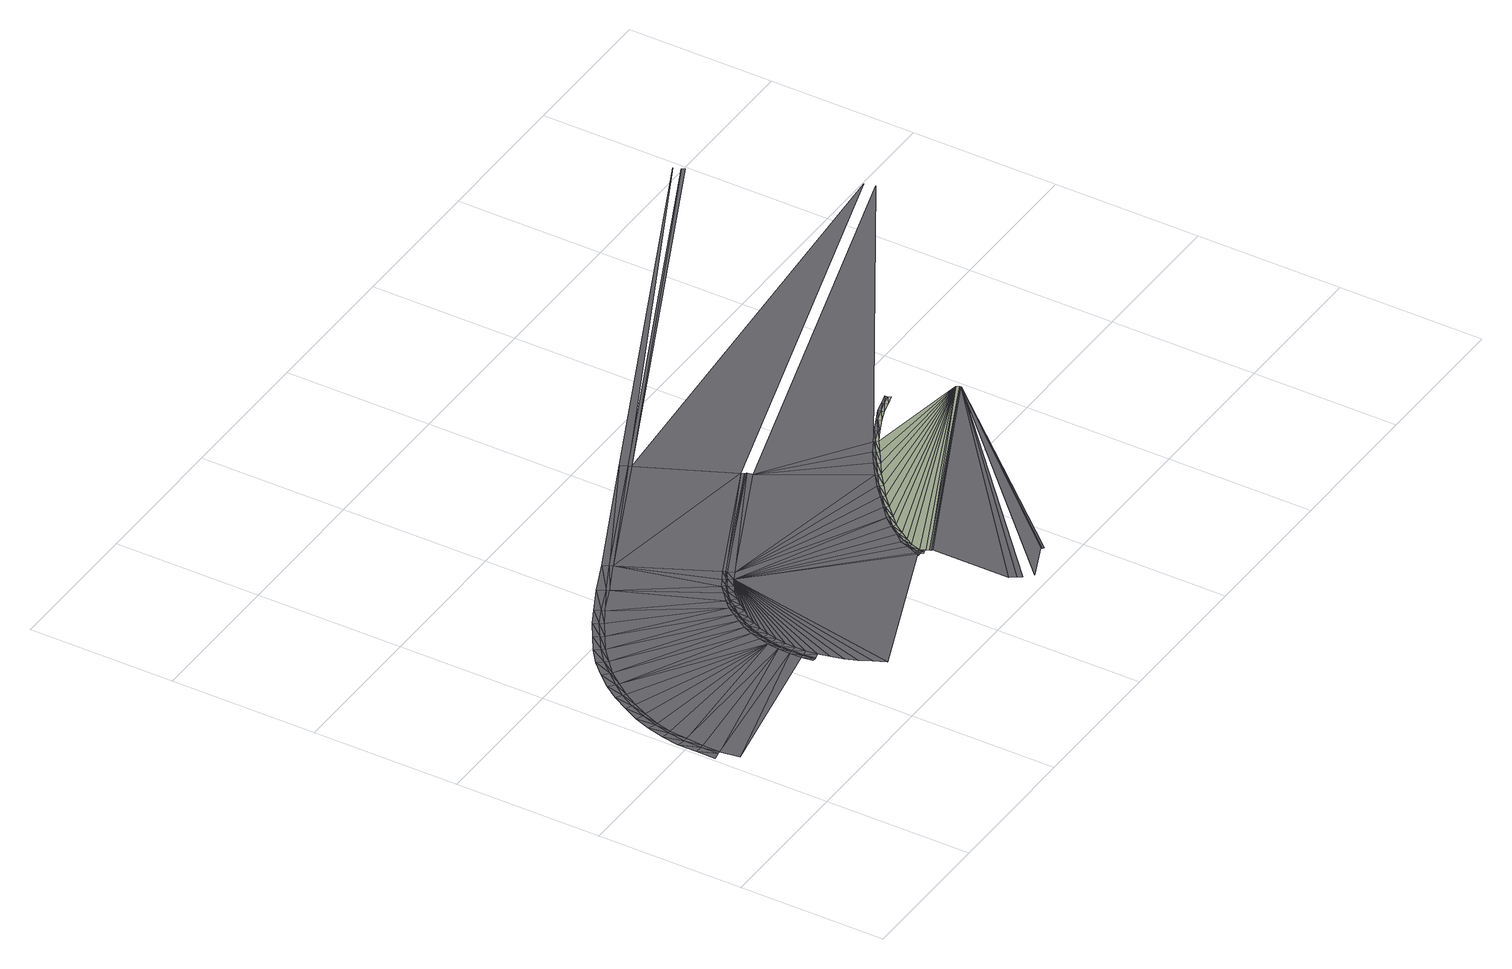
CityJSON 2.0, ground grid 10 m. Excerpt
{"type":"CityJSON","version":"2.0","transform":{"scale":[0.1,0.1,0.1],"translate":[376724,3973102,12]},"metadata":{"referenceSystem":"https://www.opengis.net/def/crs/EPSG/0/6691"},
"CityObjects":{
"road1":{"type":"Road","attributes":{"class":"1040","function":"9020","RoadStructureAttribute.sectionType":"9999"},"geometry":[{"type":"MultiSurface","lod":"3","boundaries":[[[0,1,2]],[[1,3,2]],[[2,3,4]],[[1,5,3]],[[5,6,3]],[[3,7,4]],[[3,6,7]],[[4,7,8]],[[6,9,7]],[[7,10,8]],[[7,9,10]],[[9,11,10]],[[8,10,12]],[[10,13,12]],[[10,11,13]],[[11,14,13]],[[12,13,15]],[[13,16,15]],[[13,14,16]],[[14,17,16]],[[15,16,18]],[[16,19,18]],[[16,17,19]],[[17,20,19]],[[6,21,9]],[[18,19,22]],[[9,23,11]],[[19,20,24]],[[19,24,22]],[[20,25,24]],[[22,24,26]],[[14,23,17]],[[24,25,27]],[[24,27,26]],[[25,28,27]],[[5,29,30]],[[26,27,31]],[[6,5,21]],[[27,28,32]],[[27,32,31]],[[20,23,25]],[[28,33,32]],[[21,23,9]],[[14,11,23]],[[31,32,34]],[[32,33,35]],[[32,35,34]],[[33,36,35]],[[20,17,23]],[[34,35,37]],[[35,36,38]],[[29,39,30]],[[35,38,37]],[[28,25,23]],[[36,40,38]],[[5,30,21]],[[37,38,41]],[[33,28,42]],[[38,40,43]],[[38,43,41]],[[40,44,43]],[[36,33,45]],[[46,28,23]],[[41,43,47]],[[43,44,48]],[[28,46,42]],[[49,50,39]],[[43,48,47]],[[40,36,51]],[[50,52,39]],[[44,53,48]],[[39,52,30]],[[50,54,52]],[[54,55,52]],[[52,56,30]],[[52,55,56]],[[54,57,55]],[[30,56,21]],[[33,42,45]],[[55,58,56]],[[57,59,55]],[[56,60,21]],[[55,59,58]],[[56,58,60]],[[59,61,58]],[[58,62,60]],[[21,60,23]],[[58,61,62]],[[60,63,23]],[[60,62,63]],[[44,40,64]],[[61,65,62]],[[62,66,63]],[[47,48,67]],[[62,65,66]],[[23,63,46]],[[36,45,51]],[[48,53,68]],[[63,69,46]],[[65,70,66]],[[63,66,69]],[[66,71,69]],[[48,68,67]],[[66,70,71]],[[53,72,68]],[[46,69,42]],[[70,73,71]],[[69,74,42]],[[69,71,74]],[[71,75,74]],[[40,51,64]],[[71,73,75]],[[53,44,76]],[[42,74,45]],[[53,76,72]],[[73,77,75]],[[74,75,78]],[[74,78,45]],[[75,79,78]],[[75,77,79]],[[77,80,79]],[[45,78,51]],[[44,64,76]],[[78,79,81]],[[78,81,51]],[[67,68,82]],[[79,80,83]],[[79,83,81]],[[68,72,84]],[[80,85,83]],[[86,87,72]],[[76,86,72]],[[51,81,64]],[[81,83,88]],[[81,88,64]],[[68,84,82]],[[83,85,89]],[[83,89,88]],[[72,87,84]],[[85,90,89]],[[64,88,76]],[[91,92,93]],[[92,94,93]],[[57,91,93]],[[94,95,93]],[[59,57,93]],[[88,89,96]],[[88,96,76]],[[95,97,93]],[[61,59,93]],[[89,90,98]],[[89,98,96]],[[65,61,93]],[[90,99,98]],[[70,65,93]],[[73,70,93]],[[76,96,86]],[[96,98,100]],[[77,73,93]],[[96,100,86]],[[98,99,101]],[[102,84,87]],[[98,101,100]],[[103,87,86]],[[99,104,101]],[[80,77,93]],[[85,80,93]],[[86,100,103]],[[100,101,105]],[[106,107,87]],[[82,84,108]],[[106,87,103]],[[101,104,109]],[[100,105,103]],[[107,102,87]],[[90,85,93]],[[101,109,105]],[[104,110,109]],[[99,90,93]],[[103,105,106]],[[105,109,111]],[[84,102,108]],[[104,99,93]],[[109,110,112]],[[105,111,106]],[[109,112,111]],[[110,113,112]],[[110,104,93]],[[114,107,106]],[[106,111,114]],[[113,110,93]],[[111,112,115]],[[112,113,116]],[[111,115,114]],[[112,116,115]],[[113,93,116]],[[97,117,93]],[[118,107,114]],[[114,115,118]],[[115,116,119]],[[116,93,120]],[[115,119,118]],[[116,120,119]],[[93,121,120]],[[122,102,107]],[[123,121,93]],[[118,124,107]],[[117,125,93]],[[125,126,93]],[[126,127,93]],[[127,128,93]],[[128,129,93]],[[129,123,93]],[[108,102,130]],[[131,122,107]],[[123,132,121]],[[124,131,107]],[[132,133,121]],[[117,134,135]],[[136,117,135]],[[125,117,136]],[[137,125,136]],[[135,138,139]],[[136,135,140]],[[140,135,139]],[[137,136,141]],[[141,136,140]],[[126,125,137]],[[118,119,124]],[[119,120,142]],[[140,139,141]],[[120,121,143]],[[144,137,141]],[[139,145,141]],[[145,146,141]],[[146,144,141]],[[147,126,137]],[[147,137,144]],[[133,148,121]],[[149,147,144]],[[127,126,147]],[[150,151,121]],[[152,127,147]],[[152,147,149]],[[148,150,121]],[[153,152,149]],[[128,127,152]],[[154,152,153]],[[154,128,152]],[[155,154,153]],[[102,122,130]],[[129,128,154]],[[156,154,155]],[[156,129,154]],[[157,156,155]],[[123,129,156]],[[158,156,157]],[[158,123,156]],[[119,142,124]],[[120,143,142]],[[121,151,143]],[[159,158,157]],[[132,123,158]],[[160,158,159]],[[160,132,158]],[[161,160,159]],[[133,132,160]],[[162,160,161]],[[162,133,160]],[[163,164,165]],[[166,162,161]],[[148,133,162]],[[167,162,166]],[[167,148,162]],[[168,167,166]],[[150,148,167]],[[169,167,168]],[[169,150,167]],[[170,169,168]],[[151,150,171]],[[171,150,169]],[[172,169,170]],[[173,174,151]],[[172,171,169]],[[173,151,171]],[[175,172,170]],[[176,177,178]],[[177,179,178]],[[180,176,178]],[[173,171,172]],[[181,172,175]],[[144,146,182]],[[146,164,182]],[[178,163,165]],[[165,180,178]],[[149,144,182]],[[181,173,172]],[[183,181,175]],[[184,185,178]],[[153,149,182]],[[155,153,182]],[[157,155,182]],[[174,173,181]],[[185,186,178]],[[186,187,178]],[[188,181,183]],[[188,174,181]],[[159,157,182]],[[189,188,183]],[[161,159,182]],[[190,174,188]],[[191,188,189]],[[166,161,182]],[[191,190,188]],[[192,191,189]],[[168,166,182]],[[193,190,191]],[[194,191,192]],[[195,122,131]],[[170,168,182]],[[194,193,191]],[[196,194,192]],[[124,197,131]],[[175,170,182]],[[198,193,194]],[[199,194,196]],[[164,163,182]],[[183,175,182]],[[199,198,194]],[[200,199,196]],[[189,183,182]],[[201,198,199]],[[202,199,200]],[[203,202,200]],[[202,201,199]],[[174,204,151]],[[205,202,203]],[[206,201,202]],[[207,205,203]],[[205,206,202]],[[130,122,208]],[[209,195,131]]],"semantics":{"surfaces":[{"type":"TrafficArea","function":"1000"},{"type":"TrafficArea","function":"2000"},{"type":"AuxiliaryTrafficArea","function":"3000"}],"values":[0,0,0,0,0,0,0,0,0,0,0,0,0,0,0,0,0,0,0,0,0,0,0,0,1,0,1,0,0,0,0,1,0,0,0,1,0,1,0,0,1,0,1,1,0,0,0,0,1,0,0,1,0,1,0,1,0,1,0,0,0,1,1,0,0,1,0,0,1,0,0,0,0,0,0,0,0,0,1,0,0,0,0,0,0,0,0,0,0,0,1,0,0,0,0,0,1,0,0,0,0,0,0,0,0,0,0,0,0,0,1,0,1,0,1,0,0,0,0,0,0,0,1,0,0,0,0,0,0,0,1,1,0,0,0,0,0,0,0,0,0,0,0,0,0,0,0,0,0,0,0,0,0,0,0,0,0,0,0,0,0,0,0,1,0,0,0,0,0,1,0,1,0,0,0,0,0,0,0,0,0,0,0,0,0,0,0,0,1,0,0,0,0,0,0,0,0,1,0,0,0,0,0,0,0,0,1,0,0,0,0,0,0,0,0,0,1,0,0,0,0,0,2,2,2,2,2,0,0,0,2,0,2,2,2,2,0,2,0,2,0,0,0,2,0,2,0,2,0,2,0,0,2,0,2,0,2,0,0,0,0,2,0,2,0,2,0,2,0,0,2,0,2,0,2,0,2,0,2,0,0,2,0,0,0,2,0,0,0,0,2,2,2,0,0,2,0,2,0,2,2,2,0,0,0,2,0,2,2,2,0,2,2,0,2,2,0,2,0,2,0,2,1,2,0,2,2,2,0,2,2,0,2,2,0,0,2,0,2,0,0,0]}}]}
},
"vertices":[
[3,80,0],[8,81,0],[3,93,0],[8,93,0],[3,106,0],[10,81,0],[10,93,0],[8,105,0],[5,118,0],[11,105,0],[10,117,0],[12,117,0],[8,130,0],[13,128,0],[15,128,0],[12,141,0],[17,139,0],[19,139,0],[18,152,0],[22,150,0],[24,149,0],[115,103,1],[24,163,0],[116,111,1],[28,160,0],[30,159,0],[31,173,0],[35,169,0],[37,168,0],[12,68,0],[115,95,1],[39,182,0],[43,178,0],[44,177,0],[48,191,0],[51,187,0],[53,185,0],[58,199,0],[61,195,0],[115,87,1],[62,193,0],[69,206,0],[120,125,1],[71,202,0],[73,200,0],[123,132,1],[118,118,1],[80,213,0],[82,209,0],[116,79,1],[118,79,1],[127,138,1],[117,87,1],[84,207,0],[119,79,1],[118,87,1],[117,95,1],[123,80,1],[118,95,1],[122,88,1],[117,103,1],[122,95,1],[118,103,1],[118,110,1],[131,144,1],[122,102,1],[119,110,1],[92,219,0],[94,215,0],[120,117,1],[123,109,1],[121,117,1],[95,213,0],[125,116,1],[122,124,1],[123,124,1],[135,150,1],[127,123,1],[125,131,1],[126,130,1],[130,129,1],[129,137,1],[110,228,0],[130,137,1],[113,223,0],[133,135,1],[140,155,1],[114,221,0],[133,143,1],[133,142,1],[137,140,1],[125,72,1],[127,64,1],[161,162,1],[130,56,1],[134,48,1],[137,149,1],[138,40,1],[138,148,1],[141,145,1],[142,154,1],[142,153,1],[135,234,0],[146,160,1],[145,150,1],[147,158,1],[151,165,1],[136,232,0],[133,238,0],[148,158,1],[150,155,1],[153,163,1],[153,162,1],[155,158,1],[157,168,1],[159,166,1],[159,165,1],[240,80,1],[164,172,1],[165,170,1],[165,169,1],[167,165,1],[225,275,1],[261,115,1],[254,213,1],[240,82,1],[243,89,1],[245,95,1],[250,101,1],[255,108,1],[223,280,1],[226,273,1],[269,122,1],[277,129,1],[239,79,1],[241,79,1],[242,80,1],[242,82,1],[242,77,1],[244,78,1],[243,79,1],[244,80,1],[255,211,1],[256,210,1],[244,81,1],[245,78,1],[246,78,1],[244,88,1],[285,136,1],[246,88,1],[294,143,1],[257,206,1],[247,94,1],[249,93,1],[251,100,1],[253,99,1],[256,107,1],[258,106,1],[263,114,1],[264,112,1],[270,121,1],[271,119,1],[278,128,1],[395,144,2],[247,76,1],[247,75,1],[279,126,1],[286,135,1],[288,133,1],[295,141,1],[297,140,1],[304,150,1],[305,148,1],[313,156,1],[322,161,1],[306,146,1],[248,21,1],[251,17,1],[395,143,2],[253,14,1],[248,74,1],[314,154,1],[394,146,2],[315,152,1],[257,8,2],[282,19,2],[282,18,2],[283,17,2],[323,160,1],[324,158,1],[332,166,1],[333,164,1],[333,163,1],[341,170,2],[341,169,2],[495,400,2],[342,167,2],[539,298,2],[349,174,2],[350,172,2],[350,170,2],[357,176,2],[357,174,2],[358,172,2],[541,291,2],[364,176,2],[364,178,2],[365,174,2],[493,405,2],[496,398,2]
]}
